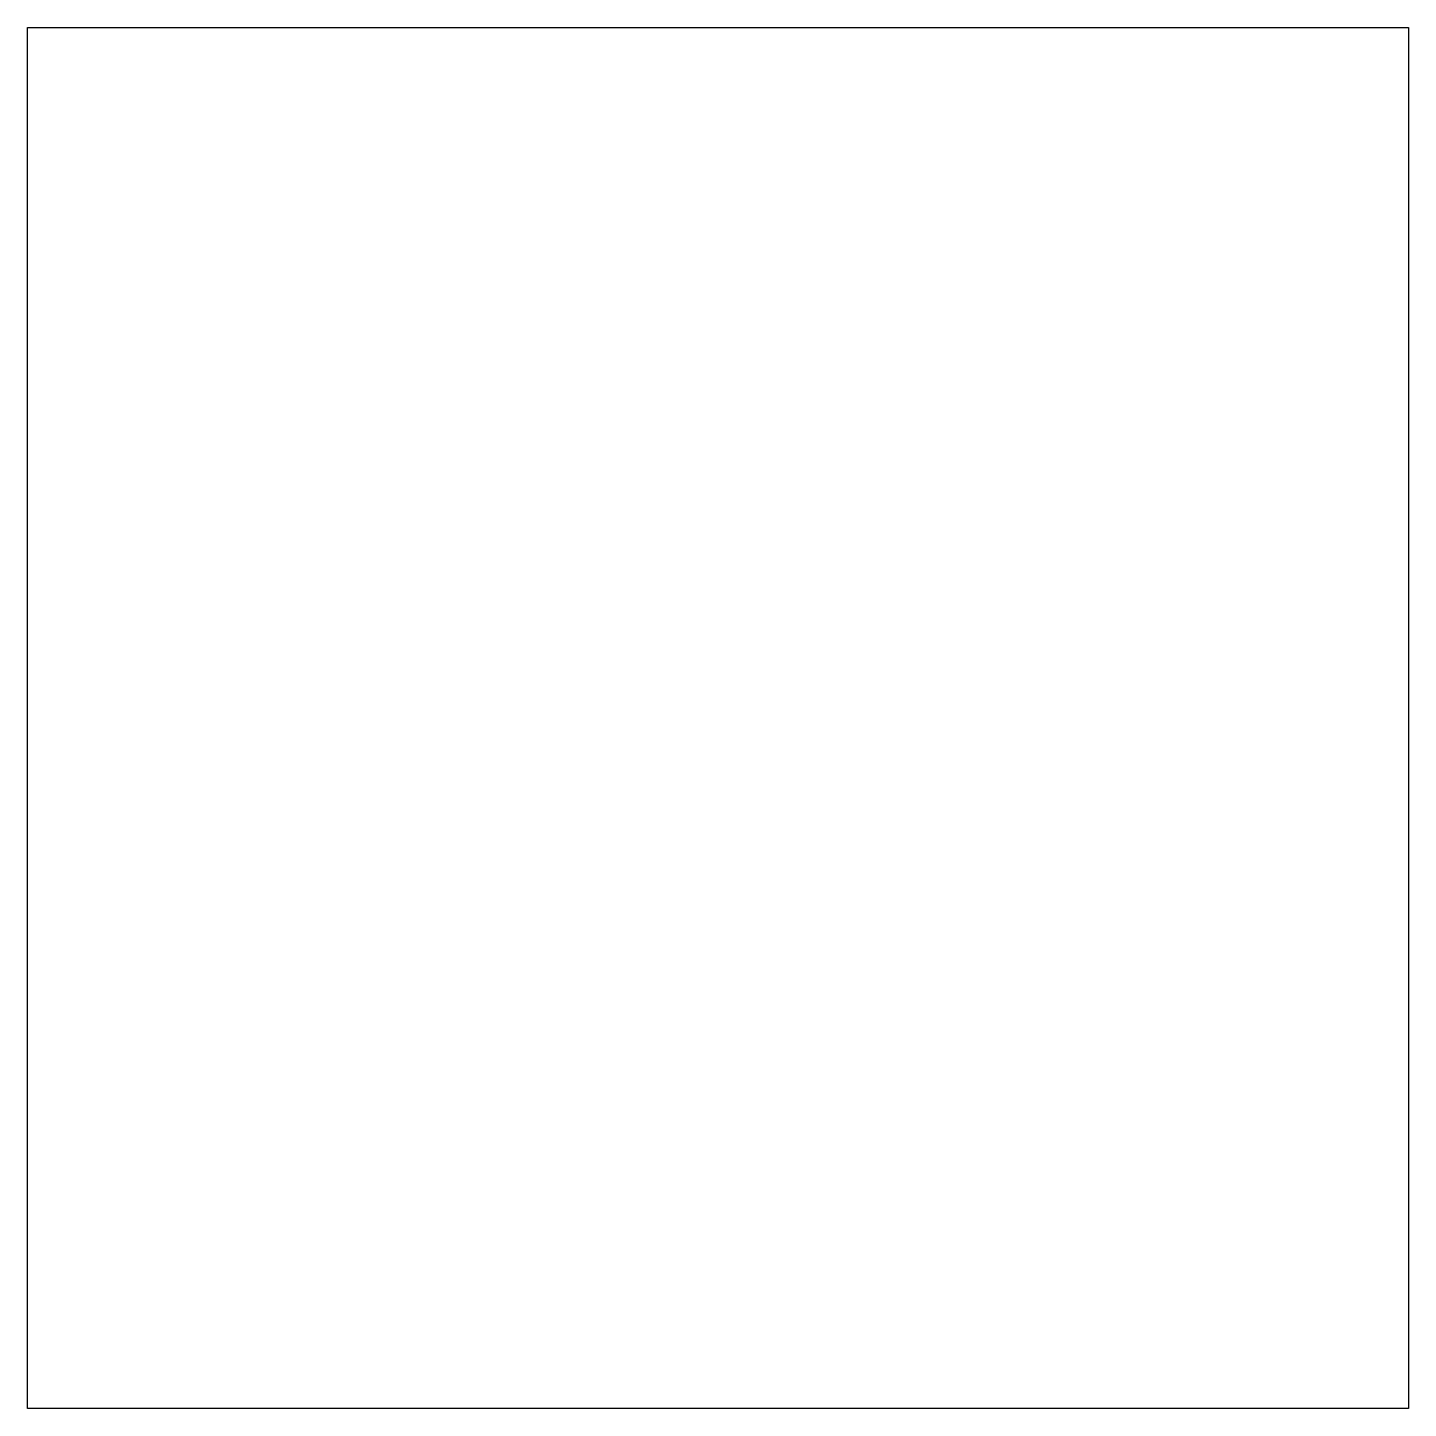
# Model space of a CAD drawing. Extents: x 0 to 500, y 0 to 500.
import ezdxf

# ---------------------------------------------------------------- set-up
doc = ezdxf.new("R2010")
doc.units = 0
doc.header["$LTSCALE"] = 1000
doc.header["$MEASUREMENT"] = 0
doc.layers.add('TJ(共用条件)', color=30, linetype='Continuous')

msp = doc.modelspace()

# ---------------------------------------------------------------- linework, layer by layer
at = {"layer": 'TJ(共用条件)'}
msp.add_lwpolyline([(0, 500), (500, 500), (500, 0), (0, 0)], close=True, dxfattribs=at)

doc.saveas('drawing.dxf')
